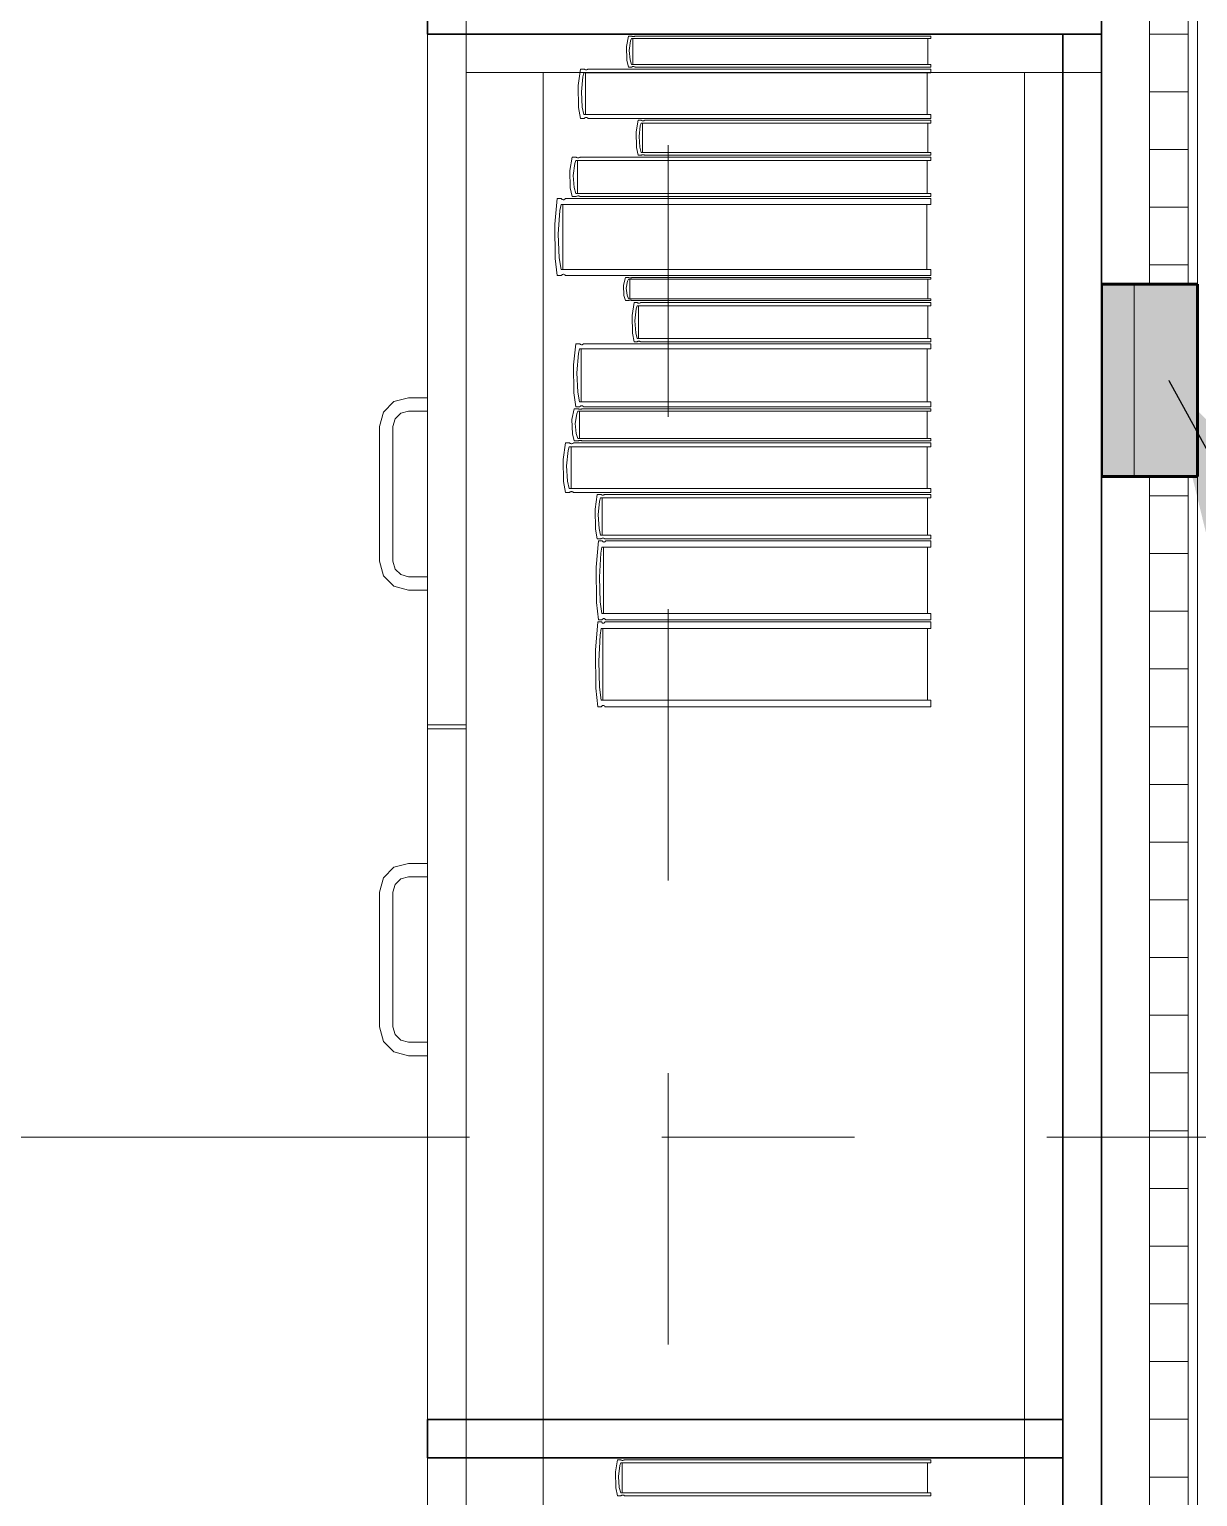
# Model space of a CAD drawing. Header units: inches. Extents: x -19 to 5698, y -728 to 92.
# Drawn here: x 122.238 to 122.845, y 34.22 to 34.982 of the extents above; entities that cross this region are included whole.
import ezdxf

# ---------------------------------------------------------------- set-up
doc = ezdxf.new("R2010")
doc.units = ezdxf.units.IN
doc.header["$MEASUREMENT"] = 0
doc.set_wipeout_variables(frame=1)
for name, pattern in [('Hidden Line', [0.195611, 0.141111, -0.0545]), ('Punto & Raya', [0.65, 0.5, -0.075, 0, -0.075]), ('Wipeout_Contour', [1, 0, -1])]:
    doc.linetypes.add(name, pattern=pattern)
doc.layers.get('0').update_dxf_attribs({"color": 61})
for name, color, linetype in [('02 _ ARQ _ ALB _ Ejes Generales', 251, 'Continuous'), ('02 _ ARQ _ ZON _ Espacio.3D', 7, 'Continuous'), ('08 _ STR _ EXT _ 09 Vigas', 251, 'Continuous'), ('Acabado - Muros', 7, 'Continuous'), ('Interior - Mobiliario', 7, 'Continuous'), ('Marcador - Secciones', 7, 'Continuous'), ('Notas - Etiquetas', 7, 'Continuous')]:
    doc.layers.add(name, color=color, linetype=linetype)
doc.dimstyles.new('Estilo_Generado__8', dxfattribs={"dimtxt": 0.18, "dimasz": 0.0912, "dimexe": 0.18, "dimexo": 0.0625, "dimgap": 0, "dimtad": 0, "dimtih": 1, "dimtoh": 1, "dimdec": 4, "dimzin": 0, "dimdsep": 46, "dimcen": 0.09, "dimadec": 0, "dimazin": 0, "dimtfac": 1, "dimtdec": 4, "dimtmove": 0, "dimatfit": 3, "dimldrblk": 'ARROWHEAD_5', "dimfxl": 1, "dimtolj": 1, "dimtzin": 0, "dimarcsym": 0})
pattern_1 = [(0, (92.500015, 6e-09), (0, 0.030000001), [])]

# ---------------------------------------------------------------- blocks, each defined once
blk = doc.blocks.new('ARROWHEAD_5')
at = {"linetype": 'Continuous', "lineweight": 0}
blk.add_hatch(color=0, dxfattribs=at).paths.add_polyline_path([(-1, 0.2679), (0, 0), (-1, -0.2679)])
at = {"color": 0, "linetype": 'Continuous', "lineweight": 0}
blk.add_line((0, 0), (-1, 0), dxfattribs=at)

msp = doc.modelspace()

# ---------------------------------------------------------------- linework, layer by layer
at = {"layer": '02 _ ARQ _ ZON _ Espacio.3D', "color": 254, "linetype": 'Continuous', "lineweight": 0, "flags": 128}
msp.add_lwpolyline([(108.56999, 31.00019), (112.57002, 31.00007), (112.56999, 29.69991), (115.56999, 29.7), (115.56999, 30.80016), (116.06999, 30.80011), (116.06999, 30.20002), (116.66999, 30.19986), (116.66999, 29.7), (122.56999, 29.7), (122.56999, 30.2), (122.56999, 30.6), (122.81197, 30.6), (122.81197, 39), (122.57, 39), (122.56998, 39.75001), (116.06999, 39.75001), (116.07, 39.65), (116.07, 39), (115.57, 39), (115.57, 39.4), (109.07, 39.4), (109.06989, 39), (108.56989, 39)], dxfattribs=at)
at = {"layer": 'Interior - Mobiliario', "color": 175, "linetype": 'Continuous', "lineweight": 13}
for p, q in [((122.46497, 33.51996), (122.46497, 34.97996)), ((122.46497, 34.97996), (122.77497, 34.97996)), ((122.77497, 34.97996), (122.77497, 33.51996)), ((122.54841, 34.96638), (122.54821, 34.97359)), ((122.54971, 34.97151), (122.55011, 34.96655)), ((122.46497, 34.95996), (122.50497, 34.95996)), ((122.50497, 34.95996), (122.75497, 34.95996)), ((122.52311, 34.95329), (122.52433, 34.96185)), ((122.52433, 34.96185), (122.52631, 34.96185)), ((122.52615, 34.95979), (122.52561, 34.95785)), ((122.70632, 34.95979), (122.52615, 34.95979)), ((122.52631, 34.96185), (122.52646, 34.96171)), ((122.52646, 34.96171), (122.52669, 34.96156)), ((122.52669, 34.96156), (122.52695, 34.96146)), ((122.52695, 34.96146), (122.52721, 34.96142)), ((122.52706, 34.93824), (122.52706, 34.95979)), ((122.52721, 34.96142), (122.52748, 34.96142)), ((122.52748, 34.96142), (122.52774, 34.96148)), ((122.52774, 34.96148), (122.52799, 34.96159)), ((122.52799, 34.96159), (122.52822, 34.96175)), ((122.52822, 34.96175), (122.52832, 34.96185)), ((122.52832, 34.96185), (122.70632, 34.96185)), ((122.54926, 34.96285), (122.54841, 34.96638)), ((122.55097, 34.96285), (122.54926, 34.96285)), ((122.55011, 34.96655), (122.55084, 34.96413)), ((122.55084, 34.96413), (122.70632, 34.96413)), ((122.55106, 34.96291), (122.55097, 34.96285)), ((122.55126, 34.96301), (122.55106, 34.96291)), ((122.55147, 34.96307), (122.55126, 34.96301)), ((122.5517, 34.96311), (122.55147, 34.96307)), ((122.55193, 34.96311), (122.5517, 34.96311)), ((122.55216, 34.96309), (122.55193, 34.96311)), ((122.55238, 34.96302), (122.55216, 34.96309)), ((122.55258, 34.96293), (122.55238, 34.96302)), ((122.55271, 34.96285), (122.55258, 34.96293)), ((122.70632, 34.96285), (122.55271, 34.96285)), ((122.7045, 34.95979), (122.7045, 34.93824)), ((122.70632, 34.96413), (122.70632, 34.96285)), ((122.70632, 34.96185), (122.70632, 34.95979)), ((122.52334, 34.94182), (122.52311, 34.95329)), ((122.52561, 34.95785), (122.52485, 34.94998)), ((122.52485, 34.94998), (122.52531, 34.94209)), ((122.52433, 34.93619), (122.52334, 34.94182)), ((122.52531, 34.94209), (122.52615, 34.93824)), ((122.52615, 34.93824), (122.70632, 34.93824)), ((122.70632, 34.93824), (122.70632, 34.93619)), ((122.52631, 34.93619), (122.52433, 34.93619)), ((122.52641, 34.93629), (122.52631, 34.93619)), ((122.52664, 34.93645), (122.52641, 34.93629)), ((122.52689, 34.93656), (122.52664, 34.93645)), ((122.52715, 34.93661), (122.52689, 34.93656)), ((122.52742, 34.93662), (122.52715, 34.93661)), ((122.52769, 34.93657), (122.52742, 34.93662)), ((122.52794, 34.93648), (122.52769, 34.93657)), ((122.52818, 34.93633), (122.52794, 34.93648)), ((122.52832, 34.93619), (122.52818, 34.93633)), ((122.70632, 34.93619), (122.52832, 34.93619)), ((122.55334, 34.92912), (122.55437, 34.93519)), ((122.55437, 34.93519), (122.55602, 34.93519)), ((122.55543, 34.93236), (122.5548, 34.92678)), ((122.55588, 34.93374), (122.55543, 34.93236)), ((122.70632, 34.93374), (122.55588, 34.93374)), ((122.55602, 34.93519), (122.55614, 34.93509)), ((122.55614, 34.93509), (122.55634, 34.93499)), ((122.55634, 34.93499), (122.55655, 34.93492)), ((122.55655, 34.93492), (122.55677, 34.93489)), ((122.55664, 34.91845), (122.55664, 34.93374)), ((122.55677, 34.93489), (122.557, 34.93489)), ((122.557, 34.93489), (122.55721, 34.93493)), ((122.55721, 34.93493), (122.55742, 34.93501)), ((122.55742, 34.93501), (122.55762, 34.93512)), ((122.55762, 34.93512), (122.5577, 34.93519)), ((122.5577, 34.93519), (122.70632, 34.93519)), ((122.7048, 34.93374), (122.7048, 34.91845)), ((122.70632, 34.93519), (122.70632, 34.93374)), ((122.55353, 34.92099), (122.55334, 34.92912)), ((122.5548, 34.92678), (122.55519, 34.92118)), ((122.51883, 34.90918), (122.52008, 34.916)), ((122.52008, 34.916), (122.5221, 34.916)), ((122.52194, 34.91436), (122.52139, 34.91281)), ((122.70632, 34.91436), (122.52194, 34.91436)), ((122.5221, 34.916), (122.52226, 34.91589)), ((122.52226, 34.91589), (122.5225, 34.91577)), ((122.5225, 34.91577), (122.52276, 34.91569)), ((122.52276, 34.91569), (122.52303, 34.91566)), ((122.52287, 34.89718), (122.52287, 34.91436)), ((122.52303, 34.91566), (122.5233, 34.91566)), ((122.5233, 34.91566), (122.52357, 34.91571)), ((122.52357, 34.91571), (122.52383, 34.91579)), ((122.52383, 34.91579), (122.52406, 34.91592)), ((122.52406, 34.91592), (122.52416, 34.916)), ((122.52416, 34.916), (122.70632, 34.916)), ((122.55437, 34.917), (122.55353, 34.92099)), ((122.55602, 34.917), (122.55437, 34.917)), ((122.55519, 34.92118), (122.55588, 34.91845)), ((122.55588, 34.91845), (122.70632, 34.91845)), ((122.5561, 34.91707), (122.55602, 34.917)), ((122.55629, 34.91718), (122.5561, 34.91707)), ((122.5565, 34.91726), (122.55629, 34.91718)), ((122.55672, 34.9173), (122.5565, 34.91726)), ((122.55695, 34.9173), (122.55672, 34.9173)), ((122.55717, 34.91727), (122.55695, 34.9173)), ((122.55738, 34.9172), (122.55717, 34.91727)), ((122.55758, 34.9171), (122.55738, 34.9172)), ((122.5577, 34.917), (122.55758, 34.9171)), ((122.70632, 34.917), (122.5577, 34.917)), ((122.70445, 34.91436), (122.70445, 34.89718)), ((122.70632, 34.91845), (122.70632, 34.917)), ((122.70632, 34.916), (122.70632, 34.91436)), ((122.51906, 34.90003), (122.51883, 34.90918)), ((122.52139, 34.91281), (122.52061, 34.90654)), ((122.52061, 34.90654), (122.52108, 34.90025)), ((122.52008, 34.89555), (122.51906, 34.90003)), ((122.52108, 34.90025), (122.52194, 34.89718)), ((122.511, 34.88119), (122.51231, 34.89455)), ((122.51231, 34.89455), (122.51442, 34.89455)), ((122.51425, 34.89134), (122.51367, 34.88831)), ((122.70632, 34.89134), (122.51425, 34.89134)), ((122.51442, 34.89455), (122.51458, 34.89433)), ((122.51458, 34.89433), (122.51483, 34.8941)), ((122.51483, 34.8941), (122.5151, 34.89395)), ((122.5151, 34.89395), (122.51538, 34.89388)), ((122.51522, 34.8577), (122.51522, 34.89134)), ((122.51538, 34.89388), (122.51567, 34.89389)), ((122.51567, 34.89389), (122.51595, 34.89398)), ((122.51595, 34.89398), (122.51621, 34.89415)), ((122.51621, 34.89415), (122.51646, 34.89439)), ((122.51646, 34.89439), (122.51657, 34.89455)), ((122.51657, 34.89455), (122.70632, 34.89455)), ((122.5221, 34.89555), (122.52008, 34.89555)), ((122.52194, 34.89718), (122.70632, 34.89718)), ((122.52221, 34.89563), (122.5221, 34.89555)), ((122.52244, 34.89575), (122.52221, 34.89563)), ((122.5227, 34.89584), (122.52244, 34.89575)), ((122.52297, 34.89589), (122.5227, 34.89584)), ((122.52324, 34.89589), (122.52297, 34.89589)), ((122.52351, 34.89585), (122.52324, 34.89589)), ((122.52377, 34.89578), (122.52351, 34.89585)), ((122.52401, 34.89566), (122.52377, 34.89578)), ((122.52416, 34.89555), (122.52401, 34.89566)), ((122.70632, 34.89555), (122.52416, 34.89555)), ((122.70438, 34.89134), (122.70438, 34.8577)), ((122.70632, 34.89718), (122.70632, 34.89555)), ((122.70632, 34.89455), (122.70632, 34.89134)), ((122.51367, 34.88831), (122.51286, 34.87603)), ((122.51125, 34.86328), (122.511, 34.88119)), ((122.51286, 34.87603), (122.51336, 34.8637)), ((122.51231, 34.8545), (122.51125, 34.86328)), ((122.51336, 34.8637), (122.51425, 34.8577)), ((122.51442, 34.8545), (122.51231, 34.8545)), ((122.51425, 34.8577), (122.70632, 34.8577)), ((122.51452, 34.85465), (122.51442, 34.8545)), ((122.51477, 34.85489), (122.51452, 34.85465)), ((122.51504, 34.85506), (122.51477, 34.85489)), ((122.51532, 34.85516), (122.51504, 34.85506)), ((122.5156, 34.85516), (122.51532, 34.85516)), ((122.51589, 34.85509), (122.5156, 34.85516)), ((122.51616, 34.85494), (122.51589, 34.85509)), ((122.51641, 34.85471), (122.51616, 34.85494)), ((122.51657, 34.8545), (122.51641, 34.85471)), ((122.70632, 34.8545), (122.51657, 34.8545)), ((122.54663, 34.84948), (122.54769, 34.8535)), ((122.54769, 34.8535), (122.54942, 34.8535)), ((122.54942, 34.8535), (122.54955, 34.85343)), ((122.54955, 34.85343), (122.54975, 34.85336)), ((122.54975, 34.85336), (122.54997, 34.85332)), ((122.54997, 34.85332), (122.5502, 34.85329)), ((122.5502, 34.85329), (122.55044, 34.8533)), ((122.55044, 34.8533), (122.55067, 34.85332)), ((122.55067, 34.85332), (122.55088, 34.85338)), ((122.55088, 34.85338), (122.55108, 34.85345)), ((122.55108, 34.85345), (122.55117, 34.8535)), ((122.55117, 34.8535), (122.70632, 34.8535)), ((122.70632, 34.8577), (122.70632, 34.8545)), ((122.70632, 34.8535), (122.70632, 34.85253)), ((122.54682, 34.8441), (122.54663, 34.84948)), ((122.54881, 34.85162), (122.54814, 34.84793)), ((122.54814, 34.84793), (122.54855, 34.84422)), ((122.54928, 34.85253), (122.54881, 34.85162)), ((122.70632, 34.85253), (122.54928, 34.85253)), ((122.55007, 34.84242), (122.55007, 34.85253)), ((122.70473, 34.85253), (122.70473, 34.84242)), ((122.54769, 34.84146), (122.54682, 34.8441)), ((122.54942, 34.84146), (122.54769, 34.84146)), ((122.54855, 34.84422), (122.54928, 34.84242)), ((122.54928, 34.84242), (122.70632, 34.84242)), ((122.5495, 34.8415), (122.54942, 34.84146)), ((122.5497, 34.84158), (122.5495, 34.8415)), ((122.54992, 34.84163), (122.5497, 34.84158)), ((122.55015, 34.84165), (122.54992, 34.84163)), ((122.55039, 34.84166), (122.55015, 34.84165)), ((122.55062, 34.84164), (122.55039, 34.84166)), ((122.55084, 34.84159), (122.55062, 34.84164)), ((122.55104, 34.84152), (122.55084, 34.84159)), ((122.55117, 34.84146), (122.55104, 34.84152)), ((122.70632, 34.84146), (122.55117, 34.84146)), ((122.55117, 34.83366), (122.5522, 34.84046)), ((122.5522, 34.84046), (122.55388, 34.84046)), ((122.55374, 34.83883), (122.55329, 34.83728)), ((122.70632, 34.83883), (122.55374, 34.83883)), ((122.55388, 34.84046), (122.55401, 34.84035)), ((122.55401, 34.84035), (122.5542, 34.84023)), ((122.5542, 34.84023), (122.55442, 34.84015)), ((122.55442, 34.84015), (122.55464, 34.84012)), ((122.55452, 34.82171), (122.55452, 34.83883)), ((122.55464, 34.84012), (122.55487, 34.84012)), ((122.55487, 34.84012), (122.55509, 34.84017)), ((122.55509, 34.84017), (122.55531, 34.84025)), ((122.55531, 34.84025), (122.5555, 34.84038)), ((122.5555, 34.84038), (122.55559, 34.84046)), ((122.55559, 34.84046), (122.70632, 34.84046)), ((122.70478, 34.83883), (122.70478, 34.82171)), ((122.70632, 34.84242), (122.70632, 34.84146)), ((122.70632, 34.84046), (122.70632, 34.83883)), ((122.55136, 34.82455), (122.55117, 34.83366)), ((122.55329, 34.83728), (122.55264, 34.83103)), ((122.55264, 34.83103), (122.55304, 34.82476)), ((122.5522, 34.82008), (122.55136, 34.82455)), ((122.55304, 34.82476), (122.55374, 34.82171)), ((122.52074, 34.80814), (122.52198, 34.81908)), ((122.52198, 34.81908), (122.52398, 34.81908)), ((122.52382, 34.81645), (122.52327, 34.81397)), ((122.70632, 34.81645), (122.52382, 34.81645)), ((122.52398, 34.81908), (122.52413, 34.8189)), ((122.52413, 34.8189), (122.52437, 34.81871)), ((122.52437, 34.81871), (122.52463, 34.81859)), ((122.52463, 34.81859), (122.5249, 34.81853)), ((122.52474, 34.7889), (122.52474, 34.81645)), ((122.5249, 34.81853), (122.52517, 34.81854)), ((122.52517, 34.81854), (122.52543, 34.81861)), ((122.52543, 34.81861), (122.52569, 34.81875)), ((122.52569, 34.81875), (122.52592, 34.81895)), ((122.52592, 34.81895), (122.52602, 34.81908)), ((122.52602, 34.81908), (122.70632, 34.81908)), ((122.55388, 34.82008), (122.5522, 34.82008)), ((122.55374, 34.82171), (122.70632, 34.82171)), ((122.55396, 34.82016), (122.55388, 34.82008)), ((122.55416, 34.82028), (122.55396, 34.82016)), ((122.55437, 34.82037), (122.55416, 34.82028)), ((122.55459, 34.82041), (122.55437, 34.82037)), ((122.55482, 34.82042), (122.55459, 34.82041)), ((122.55505, 34.82038), (122.55482, 34.82042)), ((122.55526, 34.8203), (122.55505, 34.82038)), ((122.55546, 34.82019), (122.55526, 34.8203)), ((122.55559, 34.82008), (122.55546, 34.82019)), ((122.70632, 34.82008), (122.55559, 34.82008)), ((122.70447, 34.81645), (122.70447, 34.7889)), ((122.70632, 34.82171), (122.70632, 34.82008)), ((122.70632, 34.81908), (122.70632, 34.81645)), ((122.52097, 34.79347), (122.52074, 34.80814)), ((122.52327, 34.81397), (122.5225, 34.80391)), ((122.5225, 34.80391), (122.52297, 34.79381)), ((122.52198, 34.78628), (122.52097, 34.79347)), ((122.52297, 34.79381), (122.52382, 34.7889)), ((122.42198, 34.78346), (122.42747, 34.78895)), ((122.42747, 34.78895), (122.43497, 34.79096)), ((122.43497, 34.79096), (122.44497, 34.79096)), ((122.44497, 34.79096), (122.44497, 34.78396)), ((122.51992, 34.77969), (122.52116, 34.78528)), ((122.52116, 34.78528), (122.52317, 34.78528)), ((122.52398, 34.78628), (122.52198, 34.78628)), ((122.52317, 34.78528), (122.52333, 34.78519)), ((122.52333, 34.78519), (122.52357, 34.78509)), ((122.52357, 34.78509), (122.52382, 34.78503)), ((122.52382, 34.7889), (122.70632, 34.7889)), ((122.52382, 34.78503), (122.52409, 34.785)), ((122.52408, 34.78641), (122.52398, 34.78628)), ((122.52432, 34.78661), (122.52408, 34.78641)), ((122.52409, 34.785), (122.52437, 34.785)), ((122.52457, 34.78674), (122.52432, 34.78661)), ((122.52437, 34.785), (122.52463, 34.78504)), ((122.52484, 34.78682), (122.52457, 34.78674)), ((122.52463, 34.78504), (122.52489, 34.78511)), ((122.52511, 34.78683), (122.52484, 34.78682)), ((122.52489, 34.78511), (122.52512, 34.78521)), ((122.52538, 34.78677), (122.52511, 34.78683)), ((122.52512, 34.78521), (122.52522, 34.78528)), ((122.52522, 34.78528), (122.70632, 34.78528)), ((122.52563, 34.78664), (122.52538, 34.78677)), ((122.52587, 34.78645), (122.52563, 34.78664)), ((122.52602, 34.78628), (122.52587, 34.78645)), ((122.70632, 34.78628), (122.52602, 34.78628)), ((122.70632, 34.7889), (122.70632, 34.78628)), ((122.70632, 34.78528), (122.70632, 34.78394)), ((122.41997, 34.77596), (122.42198, 34.78346)), ((122.42805, 34.77996), (122.42697, 34.77596)), ((122.43097, 34.78289), (122.42805, 34.77996)), ((122.43497, 34.78396), (122.43097, 34.78289)), ((122.44497, 34.78396), (122.43497, 34.78396)), ((122.52015, 34.77219), (122.51992, 34.77969)), ((122.52246, 34.78267), (122.52169, 34.77753)), ((122.52169, 34.77753), (122.52216, 34.77237)), ((122.52301, 34.78394), (122.52246, 34.78267)), ((122.70632, 34.78394), (122.52301, 34.78394)), ((122.52394, 34.76986), (122.52394, 34.78394)), ((122.70447, 34.78394), (122.70447, 34.76986)), ((122.41997, 34.70596), (122.41997, 34.77596)), ((122.42697, 34.77596), (122.42697, 34.70596)), ((122.52116, 34.76851), (122.52015, 34.77219)), ((122.52216, 34.77237), (122.52301, 34.76986)), ((122.52301, 34.76986), (122.70632, 34.76986)), ((122.70632, 34.76986), (122.70632, 34.76851)), ((122.51534, 34.75893), (122.51662, 34.76751)), ((122.51662, 34.76751), (122.51868, 34.76751)), ((122.51795, 34.7635), (122.51716, 34.75561)), ((122.51852, 34.76545), (122.51795, 34.7635)), ((122.70632, 34.76545), (122.51852, 34.76545)), ((122.51868, 34.76751), (122.51884, 34.76738)), ((122.51884, 34.76738), (122.51908, 34.76723)), ((122.51908, 34.76723), (122.51935, 34.76713)), ((122.51935, 34.76713), (122.51962, 34.76708)), ((122.51946, 34.74383), (122.51946, 34.76545)), ((122.51962, 34.76708), (122.5199, 34.76709)), ((122.5199, 34.76709), (122.52018, 34.76715)), ((122.52018, 34.76715), (122.52044, 34.76726)), ((122.52044, 34.76726), (122.52068, 34.76741)), ((122.52068, 34.76741), (122.52078, 34.76751)), ((122.52078, 34.76751), (122.70632, 34.76751)), ((122.52317, 34.76851), (122.52116, 34.76851)), ((122.52328, 34.76858), (122.52317, 34.76851)), ((122.52351, 34.76868), (122.52328, 34.76858)), ((122.52377, 34.76875), (122.52351, 34.76868)), ((122.52403, 34.76879), (122.52377, 34.76875)), ((122.52431, 34.76879), (122.52403, 34.76879)), ((122.52458, 34.76876), (122.52431, 34.76879)), ((122.52483, 34.7687), (122.52458, 34.76876)), ((122.52507, 34.7686), (122.52483, 34.7687)), ((122.52522, 34.76851), (122.52507, 34.7686)), ((122.70632, 34.76851), (122.52522, 34.76851)), ((122.70442, 34.76545), (122.70442, 34.74383)), ((122.70632, 34.76751), (122.70632, 34.76545)), ((122.51558, 34.74742), (122.51534, 34.75893)), ((122.51716, 34.75561), (122.51764, 34.74769)), ((122.51662, 34.74177), (122.51558, 34.74742)), ((122.51764, 34.74769), (122.51852, 34.74383)), ((122.51868, 34.74177), (122.51662, 34.74177)), ((122.51852, 34.74383), (122.70632, 34.74383)), ((122.51879, 34.74187), (122.51868, 34.74177)), ((122.51903, 34.74203), (122.51879, 34.74187)), ((122.51929, 34.74214), (122.51903, 34.74203)), ((122.51956, 34.7422), (122.51929, 34.74214)), ((122.51984, 34.7422), (122.51956, 34.7422)), ((122.52012, 34.74216), (122.51984, 34.7422)), ((122.52038, 34.74206), (122.52012, 34.74216)), ((122.52063, 34.74191), (122.52038, 34.74206)), ((122.52078, 34.74177), (122.52063, 34.74191)), ((122.70632, 34.74177), (122.52078, 34.74177)), ((122.53195, 34.73307), (122.53311, 34.74077)), ((122.53311, 34.74077), (122.53499, 34.74077)), ((122.53484, 34.73893), (122.53433, 34.73717)), ((122.70632, 34.73893), (122.53484, 34.73893)), ((122.53499, 34.74077), (122.53514, 34.74065)), ((122.53514, 34.74065), (122.53536, 34.74052)), ((122.53536, 34.74052), (122.5356, 34.74043)), ((122.5356, 34.74043), (122.53585, 34.74039)), ((122.53571, 34.71953), (122.53571, 34.73893)), ((122.53585, 34.74039), (122.53611, 34.74039)), ((122.53611, 34.74039), (122.53636, 34.74044)), ((122.53636, 34.74044), (122.5366, 34.74054)), ((122.5366, 34.74054), (122.53682, 34.74068)), ((122.53682, 34.74068), (122.53691, 34.74077)), ((122.53691, 34.74077), (122.70632, 34.74077)), ((122.70459, 34.73893), (122.70459, 34.71953)), ((122.70632, 34.74383), (122.70632, 34.74177)), ((122.70632, 34.74077), (122.70632, 34.73893)), ((122.53216, 34.72274), (122.53195, 34.73307)), ((122.53433, 34.73717), (122.53361, 34.73009)), ((122.53361, 34.73009), (122.53405, 34.72299)), ((122.53311, 34.71768), (122.53216, 34.72274)), ((122.53254, 34.70295), (122.5337, 34.71668)), ((122.53499, 34.71768), (122.53311, 34.71768)), ((122.5337, 34.71668), (122.53558, 34.71668)), ((122.53405, 34.72299), (122.53484, 34.71953)), ((122.53484, 34.71953), (122.70632, 34.71953)), ((122.53509, 34.71777), (122.53499, 34.71768)), ((122.53531, 34.71791), (122.53509, 34.71777)), ((122.53555, 34.71801), (122.53531, 34.71791)), ((122.5358, 34.71806), (122.53555, 34.71801)), ((122.53558, 34.71668), (122.53572, 34.71646)), ((122.53572, 34.71646), (122.53594, 34.71622)), ((122.53605, 34.71807), (122.5358, 34.71806)), ((122.53594, 34.71622), (122.53618, 34.71607)), ((122.53631, 34.71802), (122.53605, 34.71807)), ((122.53618, 34.71607), (122.53643, 34.71599)), ((122.53655, 34.71794), (122.53631, 34.71802)), ((122.53643, 34.71599), (122.53669, 34.716)), ((122.53677, 34.7178), (122.53655, 34.71794)), ((122.53669, 34.716), (122.53694, 34.7161)), ((122.53691, 34.71768), (122.53677, 34.7178)), ((122.70632, 34.71768), (122.53691, 34.71768)), ((122.53694, 34.7161), (122.53717, 34.71627)), ((122.53717, 34.71627), (122.53739, 34.71652)), ((122.53739, 34.71652), (122.53749, 34.71668)), ((122.53749, 34.71668), (122.70632, 34.71668)), ((122.70632, 34.71953), (122.70632, 34.71768)), ((122.70632, 34.71668), (122.70632, 34.71339)), ((122.53491, 34.71027), (122.53419, 34.69765)), ((122.53543, 34.71339), (122.53491, 34.71027)), ((122.70632, 34.71339), (122.53543, 34.71339)), ((122.53629, 34.67881), (122.53629, 34.71339)), ((122.70459, 34.71339), (122.70459, 34.67881)), ((122.42198, 34.69846), (122.41997, 34.70596)), ((122.42697, 34.70596), (122.42805, 34.70196)), ((122.42805, 34.70196), (122.43097, 34.69903)), ((122.53276, 34.68455), (122.53254, 34.70295)), ((122.42747, 34.69297), (122.42198, 34.69846)), ((122.43497, 34.69096), (122.42747, 34.69297)), ((122.43097, 34.69903), (122.43497, 34.69796)), ((122.43497, 34.69796), (122.44497, 34.69796)), ((122.44497, 34.69796), (122.44497, 34.69096)), ((122.53419, 34.69765), (122.53463, 34.68498)), ((122.44497, 34.69096), (122.43497, 34.69096)), ((122.5337, 34.67552), (122.53276, 34.68455)), ((122.53463, 34.68498), (122.53543, 34.67881)), ((122.53543, 34.67881), (122.70632, 34.67881)), ((122.70632, 34.67881), (122.70632, 34.67552)), ((122.53219, 34.65979), (122.53335, 34.67452)), ((122.53335, 34.67452), (122.53523, 34.67452)), ((122.53558, 34.67552), (122.5337, 34.67552)), ((122.53508, 34.67099), (122.53457, 34.66764)), ((122.70632, 34.67099), (122.53508, 34.67099)), ((122.53523, 34.67452), (122.53538, 34.67428)), ((122.53538, 34.67428), (122.5356, 34.67403)), ((122.53567, 34.67568), (122.53558, 34.67552)), ((122.5356, 34.67403), (122.53584, 34.67386)), ((122.53589, 34.67593), (122.53567, 34.67568)), ((122.53584, 34.67386), (122.53609, 34.67378)), ((122.53613, 34.67611), (122.53589, 34.67593)), ((122.53595, 34.63387), (122.53595, 34.67099)), ((122.53609, 34.67378), (122.53635, 34.67379)), ((122.53638, 34.6762), (122.53613, 34.67611)), ((122.53635, 34.67379), (122.5366, 34.67389)), ((122.53663, 34.67621), (122.53638, 34.6762)), ((122.5366, 34.67389), (122.53683, 34.67408)), ((122.53688, 34.67613), (122.53663, 34.67621)), ((122.53683, 34.67408), (122.53705, 34.67435)), ((122.53712, 34.67598), (122.53688, 34.67613)), ((122.53705, 34.67435), (122.53715, 34.67452)), ((122.53735, 34.67574), (122.53712, 34.67598)), ((122.53715, 34.67452), (122.70632, 34.67452)), ((122.53749, 34.67552), (122.53735, 34.67574)), ((122.70632, 34.67552), (122.53749, 34.67552)), ((122.70459, 34.67099), (122.70459, 34.63387)), ((122.70632, 34.67452), (122.70632, 34.67099)), ((122.53457, 34.66764), (122.53385, 34.65409)), ((122.53241, 34.64003), (122.53219, 34.65979)), ((122.53385, 34.65409), (122.53429, 34.64049)), ((122.53335, 34.63034), (122.53241, 34.64003)), ((122.53429, 34.64049), (122.53508, 34.63387)), ((122.53508, 34.63387), (122.70632, 34.63387)), ((122.70632, 34.63387), (122.70632, 34.63034)), ((122.53523, 34.63034), (122.53335, 34.63034)), ((122.53533, 34.63051), (122.53523, 34.63034)), ((122.53555, 34.63078), (122.53533, 34.63051)), ((122.53579, 34.63096), (122.53555, 34.63078)), ((122.53603, 34.63107), (122.53579, 34.63096)), ((122.53629, 34.63108), (122.53603, 34.63107)), ((122.53654, 34.63099), (122.53629, 34.63108)), ((122.53678, 34.63083), (122.53654, 34.63099)), ((122.53701, 34.63057), (122.53678, 34.63083)), ((122.53715, 34.63034), (122.53701, 34.63057)), ((122.70632, 34.63034), (122.53715, 34.63034)), ((122.44497, 34.62096), (122.46497, 34.62096)), ((122.44497, 34.61896), (122.46497, 34.61896)), ((122.43497, 34.54896), (122.42747, 34.54695)), ((122.44497, 34.54896), (122.43497, 34.54896)), ((122.44497, 34.54196), (122.44497, 34.54896)), ((122.42198, 34.54146), (122.41997, 34.53396)), ((122.42747, 34.54695), (122.42198, 34.54146)), ((122.42805, 34.53796), (122.43097, 34.54089)), ((122.43097, 34.54089), (122.43497, 34.54196)), ((122.43497, 34.54196), (122.44497, 34.54196)), ((122.41997, 34.53396), (122.41997, 34.46396)), ((122.42697, 34.53396), (122.42805, 34.53796)), ((122.42697, 34.46396), (122.42697, 34.53396)), ((122.41997, 34.46396), (122.42198, 34.45646)), ((122.42198, 34.45646), (122.42747, 34.45097)), ((122.42805, 34.45996), (122.42697, 34.46396)), ((122.43097, 34.45703), (122.42805, 34.45996)), ((122.43497, 34.45596), (122.43097, 34.45703)), ((122.42747, 34.45097), (122.43497, 34.44896)), ((122.44497, 34.45596), (122.43497, 34.45596)), ((122.43497, 34.44896), (122.44497, 34.44896)), ((122.44497, 34.44896), (122.44497, 34.45596)), ((122.54478, 34.23606), (122.5441, 34.23034)), ((122.54275, 34.2244), (122.54254, 34.23274)), ((122.5441, 34.23034), (122.54452, 34.2246)), ((122.54364, 34.22031), (122.54275, 34.2244)), ((122.5454, 34.22031), (122.54364, 34.22031)), ((122.54452, 34.2246), (122.54526, 34.22181)), ((122.54526, 34.22181), (122.70632, 34.22181)), ((122.5455, 34.22039), (122.5454, 34.22031)), ((122.5457, 34.2205), (122.5455, 34.22039)), ((122.54592, 34.22058), (122.5457, 34.2205)), ((122.54616, 34.22062), (122.54592, 34.22058)), ((122.5464, 34.22063), (122.54616, 34.22062)), ((122.54664, 34.22059), (122.5464, 34.22063)), ((122.54686, 34.22052), (122.54664, 34.22059)), ((122.54707, 34.22041), (122.54686, 34.22052)), ((122.54721, 34.22031), (122.54707, 34.22041)), ((122.70632, 34.22031), (122.54721, 34.22031)), ((122.70632, 34.22181), (122.70632, 34.22031))]:
    msp.add_line(p, q, dxfattribs=at)

# ---------------------------------------------------------------- next in the draw order: wipeouts: each hides what was drawn before it
at = {"color": 254, "linetype": 'Wipeout_Contour', "lineweight": 0, "ltscale": 5011.355356}
msp.add_wipeout([(122.79497, 37), (122.79497, 34.85), (122.84497, 34.85), (122.84497, 36.9835), (122.81197, 36.9835), (122.81197, 37)], dxfattribs=at).dxf.layer = 'Acabado - Muros'
at = {"color": 254, "linetype": 'Wipeout_Contour', "lineweight": 0, "ltscale": 5010.534384}
msp.add_wipeout([(122.79497, 34.75), (122.79497, 32.6), (122.81197, 32.6), (122.81197, 32.6165), (122.84497, 32.6165), (122.84497, 34.75)], dxfattribs=at).dxf.layer = 'Acabado - Muros'
at = {"color": 254, "linetype": 'Wipeout_Contour', "lineweight": 0, "ltscale": 3339.487854}
msp.add_wipeout([(122.44497, 34.23996), (122.77497, 34.23996), (122.77497, 34.25996), (122.44497, 34.25996)], dxfattribs=at).dxf.layer = 'Interior - Mobiliario'

# ---------------------------------------------------------------- next in the draw order: linework, layer by layer
at = {"layer": 'Acabado - Muros', "color": 7, "linetype": 'Continuous', "lineweight": 60}
for p, q in [((122.79497, 34.85), (122.79497, 34.75)), ((122.84497, 34.85), (122.84497, 34.75))]:
    msp.add_line(p, q, dxfattribs=at)
at = {"layer": 'Acabado - Muros', "color": 251, "linetype": 'Continuous', "lineweight": 13, "flags": 128}
for points in [[(122.79497, 34.85), (122.79497, 37), (122.79497, 38.9)], [(122.84497, 34.85), (122.84497, 36.9835)], [(122.79497, 30.7), (122.79497, 32.6), (122.79497, 34.75)], [(122.84497, 32.6165), (122.84497, 34.75)]]:
    msp.add_lwpolyline(points, dxfattribs=at)
at = {"layer": 'Interior - Mobiliario', "color": 175, "linetype": 'Continuous', "lineweight": 13}
for p, q in [((122.46497, 33.53996), (122.46497, 34.95996)), ((122.50497, 34.95996), (122.50497, 33.53996)), ((122.75497, 33.53996), (122.75497, 34.95996)), ((122.44497, 34.25996), (122.44497, 34.61896)), ((122.46497, 34.25996), (122.46497, 34.61896)), ((122.44497, 34.23996), (122.44497, 34.25996)), ((122.44497, 34.25996), (122.77497, 34.25996)), ((122.44497, 34.23996), (122.44497, 34.25996)), ((122.44497, 34.25996), (122.46497, 34.25996)), ((122.77497, 34.25996), (122.77497, 34.23996)), ((122.77497, 34.23996), (122.44497, 34.23996)), ((122.44497, 34.23996), (122.44497, 33.88096)), ((122.44497, 34.23996), (122.46497, 34.23996)), ((122.46497, 34.23996), (122.46497, 33.88096)), ((122.54254, 34.23274), (122.54364, 34.23896)), ((122.54364, 34.23896), (122.5454, 34.23896)), ((122.54526, 34.23747), (122.54478, 34.23606)), ((122.70632, 34.23747), (122.54526, 34.23747)), ((122.5454, 34.23896), (122.54554, 34.23886)), ((122.54554, 34.23886), (122.54575, 34.23875)), ((122.54575, 34.23875), (122.54598, 34.23868)), ((122.54598, 34.23868), (122.54621, 34.23865)), ((122.54608, 34.22181), (122.54608, 34.23747)), ((122.54621, 34.23865), (122.54645, 34.23865)), ((122.54645, 34.23865), (122.54669, 34.2387)), ((122.54669, 34.2387), (122.54691, 34.23878)), ((122.54691, 34.23878), (122.54712, 34.23889)), ((122.54712, 34.23889), (122.54721, 34.23896)), ((122.54721, 34.23896), (122.70632, 34.23896)), ((122.70469, 34.23747), (122.70469, 34.22181)), ((122.70632, 34.23896), (122.70632, 34.23747))]:
    msp.add_line(p, q, dxfattribs=at)
at = {"layer": 'Interior - Mobiliario', "color": 175, "linetype": 'Continuous', "lineweight": 30}
for p, q in [((122.44497, 34.25996), (122.77497, 34.25996)), ((122.44497, 34.25996), (122.44497, 34.23996)), ((122.77497, 34.25996), (122.77497, 34.23996)), ((122.44497, 34.23996), (122.77497, 34.23996))]:
    msp.add_line(p, q, dxfattribs=at)

# ---------------------------------------------------------------- next in the draw order: wipeouts: each hides what was drawn before it
at = {"color": 254, "linetype": 'Wipeout_Contour', "lineweight": 0, "ltscale": 3340.649818}
msp.add_wipeout([(122.83997, 36.9835), (122.81997, 36.9835), (122.81997, 34.85), (122.83997, 34.85)], dxfattribs=at).dxf.layer = 'Acabado - Muros'
at = {"color": 254, "linetype": 'Wipeout_Contour', "lineweight": 0, "ltscale": 3340.277537}
msp.add_wipeout([(122.83997, 34.75), (122.81997, 34.75), (122.81997, 32.6165), (122.83997, 32.6165)], dxfattribs=at).dxf.layer = 'Acabado - Muros'

# ---------------------------------------------------------------- next in the draw order: hatches: boundary and pattern name
at = {"layer": 'Acabado - Muros', "linetype": 'Continuous', "lineweight": 0}
h = msp.add_hatch(dxfattribs=at)
h.set_pattern_fill('CONTRACHAPADO_0002', color=254, style=0, pattern_type=2)
h.set_pattern_definition(pattern_1)
h.paths.add_polyline_path([(122.83997, 36.9835), (122.81997, 36.9835), (122.81997, 34.85), (122.83997, 34.85)])
msp.add_hatch(color=254, dxfattribs=at).paths.add_polyline_path([(122.79497, 34.85), (122.79497, 34.75), (122.84497, 34.75), (122.84497, 34.85)])
h = msp.add_hatch(dxfattribs=at)
h.set_pattern_fill('CONTRACHAPADO_0002', color=254, style=0, pattern_type=2)
h.set_pattern_definition(pattern_1)
h.paths.add_polyline_path([(122.83997, 34.75), (122.81997, 34.75), (122.81997, 32.6165), (122.83997, 32.6165)])

# ---------------------------------------------------------------- next in the draw order: linework, layer by layer
at = {"layer": '02 _ ARQ _ ALB _ Ejes Generales', "color": 251, "linetype": 'Punto & Raya', "lineweight": 13, "true_color": 0x636466}
msp.add_line((122.82, 3.05001), (122.82, 44.89999), dxfattribs=at)
at = {"layer": 'Acabado - Muros', "color": 7, "linetype": 'Continuous', "lineweight": 60}
for p, q in [((122.84497, 34.85), (122.79497, 34.85)), ((122.84497, 34.75), (122.79497, 34.75))]:
    msp.add_line(p, q, dxfattribs=at)
at = {"layer": 'Acabado - Muros', "color": 7, "linetype": 'Continuous', "lineweight": 13, "flags": 128}
for points in [[(122.83997, 36.9835), (122.81997, 36.9835), (122.81997, 34.85), (122.83997, 34.85)], [(122.83997, 34.75), (122.81997, 34.75), (122.81997, 32.6165), (122.83997, 32.6165)]]:
    msp.add_lwpolyline(points, close=True, dxfattribs=at)

# ---------------------------------------------------------------- next in the draw order: leaders
at = {"layer": 'Notas - Etiquetas', "color": 144, "linetype": 'Continuous', "lineweight": 13, "annotation_type": 0, "has_hookline": 1, "hookline_direction": 1, "text_width": 1.94817, "horizontal_direction": (0, 1, 0)}
msp.add_leader([(122.82997, 34.8), (122.99876, 34.49197), (122.99876, 32.1529)], dimstyle='Estilo_Generado__8', dxfattribs=at)

# ---------------------------------------------------------------- next in the draw order: wipeouts: each hides what was drawn before it
at = {"color": 254, "linetype": 'Wipeout_Contour', "lineweight": 0, "ltscale": 3340.188483}
msp.add_wipeout([(122.77497, 33.51996), (122.79497, 33.51996), (122.79497, 34.97996), (122.77497, 34.97996)], dxfattribs=at).dxf.layer = 'Interior - Mobiliario'

# ---------------------------------------------------------------- next in the draw order: linework, layer by layer
at = {"layer": 'Interior - Mobiliario', "color": 175, "linetype": 'Continuous', "lineweight": 30}
for p, q in [((122.77497, 34.97996), (122.79497, 34.97996)), ((122.77497, 34.97996), (122.77497, 33.51996)), ((122.79497, 34.97996), (122.79497, 33.51996))]:
    msp.add_line(p, q, dxfattribs=at)
at = {"layer": 'Interior - Mobiliario', "color": 175, "linetype": 'Continuous', "lineweight": 13}
for p, q in [((122.77497, 33.51996), (122.77497, 34.97996)), ((122.77497, 34.97996), (122.79497, 34.97996)), ((122.79497, 34.97996), (122.79497, 33.51996)), ((122.75497, 34.95996), (122.79497, 34.95996)), ((122.79497, 34.95996), (122.79497, 33.53996)), ((122.44497, 34.25996), (122.77497, 34.25996)), ((122.77497, 34.25996), (122.77497, 34.23996)), ((122.77497, 34.23996), (122.44497, 34.23996))]:
    msp.add_line(p, q, dxfattribs=at)
at = {"layer": 'Marcador - Secciones', "color": 251, "linetype": 'Punto & Raya', "lineweight": 13, "true_color": 0x636466}
msp.add_line((97.16665, 34.40671), (148.44025, 34.40671), dxfattribs=at)

# ---------------------------------------------------------------- next in the draw order: wipeouts: each hides what was drawn before it
at = {"color": 254, "linetype": 'Wipeout_Contour', "lineweight": 0, "ltscale": 3339.650559}
msp.add_wipeout([(122.44497, 34.97996), (122.79497, 34.97996), (122.79497, 34.99996), (122.44497, 34.99996)], dxfattribs=at).dxf.layer = 'Interior - Mobiliario'

# ---------------------------------------------------------------- next in the draw order: linework, layer by layer
at = {"layer": '08 _ STR _ EXT _ 09 Vigas', "color": 251, "linetype": 'Hidden Line', "lineweight": 13, "true_color": 0x636466}
msp.add_line((122.56999, 30.2), (122.56999, 39.4), dxfattribs=at)
at = {"layer": 'Interior - Mobiliario', "color": 175, "linetype": 'Continuous', "lineweight": 30}
for p, q in [((122.44497, 34.99996), (122.44497, 34.97996)), ((122.79497, 34.99996), (122.79497, 34.97996)), ((122.44497, 34.97996), (122.79497, 34.97996))]:
    msp.add_line(p, q, dxfattribs=at)
at = {"layer": 'Interior - Mobiliario', "color": 175, "linetype": 'Continuous', "lineweight": 13}
for p, q in [((122.44497, 34.97996), (122.44497, 34.99996)), ((122.44497, 34.99996), (122.44497, 33.49996)), ((122.46497, 34.95996), (122.46497, 34.99996)), ((122.79497, 34.99996), (122.79497, 34.97996)), ((122.79497, 34.99996), (122.79497, 34.95996)), ((122.79497, 33.49996), (122.79497, 34.99996)), ((122.79497, 34.97996), (122.44497, 34.97996)), ((122.44497, 33.51996), (122.44497, 34.97996)), ((122.44497, 34.97996), (122.79497, 34.97996)), ((122.44497, 33.51996), (122.44497, 34.97996)), ((122.44497, 34.97996), (122.77497, 34.97996)), ((122.44497, 34.97996), (122.44497, 34.62096)), ((122.44497, 34.97996), (122.46497, 34.97996)), ((122.46497, 33.51996), (122.46497, 34.97996)), ((122.46497, 34.97996), (122.77497, 34.97996)), ((122.46497, 33.51996), (122.46497, 34.97996)), ((122.46497, 34.97996), (122.77497, 34.97996)), ((122.46497, 34.97996), (122.46497, 34.62096)), ((122.54821, 34.97359), (122.54926, 34.97896)), ((122.54926, 34.97896), (122.55097, 34.97896)), ((122.55037, 34.97645), (122.54971, 34.97151)), ((122.55084, 34.97767), (122.55037, 34.97645)), ((122.70632, 34.97767), (122.55084, 34.97767)), ((122.55097, 34.97896), (122.5511, 34.97887)), ((122.5511, 34.97887), (122.5513, 34.97878)), ((122.5513, 34.97878), (122.55152, 34.97872)), ((122.55152, 34.97872), (122.55175, 34.97869)), ((122.55162, 34.96413), (122.55162, 34.97767)), ((122.55175, 34.97869), (122.55198, 34.9787)), ((122.55198, 34.9787), (122.55221, 34.97873)), ((122.55221, 34.97873), (122.55243, 34.9788)), ((122.55243, 34.9788), (122.55262, 34.9789)), ((122.55262, 34.9789), (122.55271, 34.97896)), ((122.55271, 34.97896), (122.70632, 34.97896)), ((122.70475, 34.97767), (122.70475, 34.96413)), ((122.70632, 34.97896), (122.70632, 34.97767)), ((122.77497, 34.97996), (122.77497, 33.51996)), ((122.77497, 34.97996), (122.77497, 33.51996)), ((122.77497, 34.97996), (122.77497, 33.51996)), ((122.79497, 34.97996), (122.79497, 33.51996))]:
    msp.add_line(p, q, dxfattribs=at)

doc.saveas('drawing.dxf')
